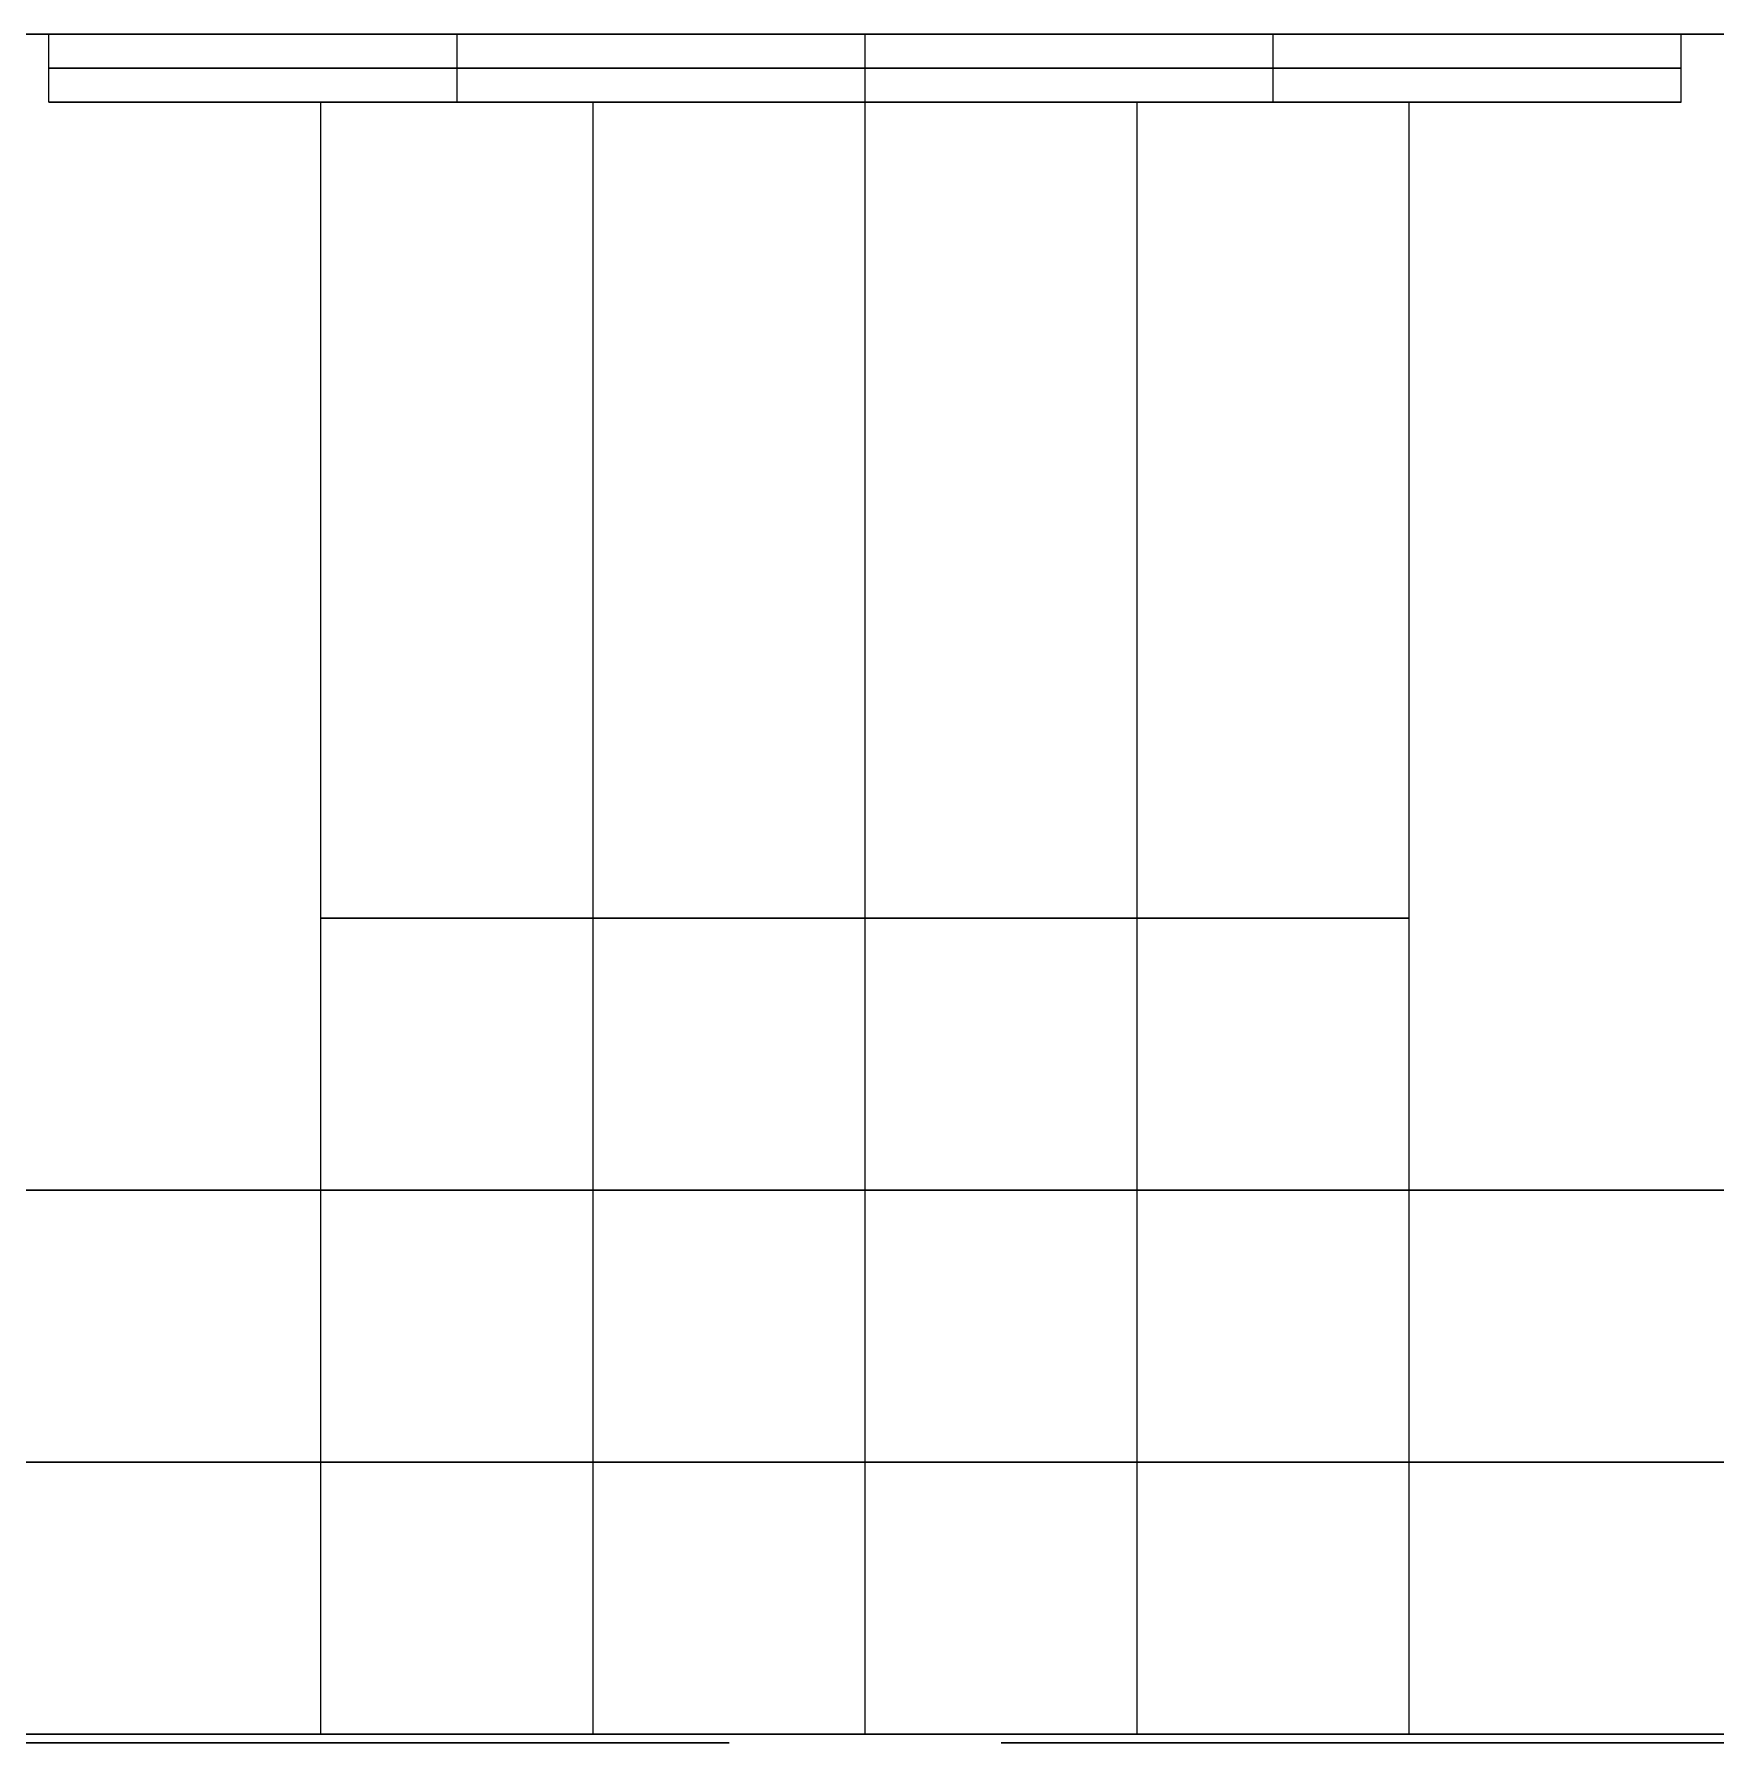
# Model space of a CAD drawing. Header units: inches. Extents: x 0 to 240, y -6 to 240.
# Drawn here: x 156.95 to 163.13, y -6.28 to 0 of the extents above; entities that cross this region are included whole.
import ezdxf

# ---------------------------------------------------------------- set-up
doc = ezdxf.new("R2010")
doc.units = ezdxf.units.IN
doc.header["$MEASUREMENT"] = 0
for name, color, linetype, true_color in [('MODEL$bldg-model', 7, 'Continuous', 0xfafafa), ('MODEL$frame-a', 252, 'Continuous', 0x696969), ('MODEL$frame-b', 254, 'Continuous', 0xbebebe), ('MODEL$frame-c', 7, 'Continuous', 0xe6e6e6), ('MODEL$perf-pan', 7, 'Continuous', 0x646464)]:
    doc.layers.add(name, color=color, linetype=linetype, true_color=true_color)

msp = doc.modelspace()

# ---------------------------------------------------------------- linework, layer by layer
at = {"layer": 'MODEL$bldg-model'}
for points in [[(0, 0, 432), (240, 0, 432)], [(240, 0, 576), (0, 0, 576)], [(0, 0, 504), (240, 0, 504)], [(0, 0, 288), (240, 0, 288)], [(240, 0, 432), (0, 0, 432)], [(0, 0, 360), (240, 0, 360)], [(0, 0, 144), (240, 0, 144)], [(240, 0, 288), (0, 0, 288)], [(0, 0, 216), (240, 0, 216)]]:
    msp.add_open_spline(points, degree=1, dxfattribs=at)
at = {"layer": 'MODEL$frame-a'}
for p, q in [((160, -4.25, 504), (158, -4.25, 504)), ((160, -4.25, 360), (158, -4.25, 360)), ((160, -4.25, 216), (158, -4.25, 216)), ((162, -4.25, 504), (160, -4.25, 504)), ((162, -4.25, 360), (160, -4.25, 360)), ((162, -4.25, 216), (160, -4.25, 216)), ((160, -6.25, 504), (158, -6.25, 504)), ((160, -6.25, 360), (158, -6.25, 360)), ((160, -6.25, 216), (158, -6.25, 216)), ((162, -6.25, 504), (160, -6.25, 504)), ((162, -6.25, 360), (160, -6.25, 360)), ((162, -6.25, 216), (160, -6.25, 216))]:
    msp.add_line(p, q, dxfattribs=at)
for points in [[(80, -4.25, 576), (160, -4.25, 576)], [(160, -4.25, 432), (80, -4.25, 432)], [(80, -4.25, 432), (160, -4.25, 432)], [(160, -4.25, 288), (80, -4.25, 288)], [(80, -4.25, 288), (160, -4.25, 288)], [(160, -4.25, 144), (80, -4.25, 144)], [(82, -4.25, 434), (158, -4.25, 434)], [(158, -4.25, 574), (82, -4.25, 574)], [(82, -4.25, 290), (158, -4.25, 290)], [(158, -4.25, 430), (82, -4.25, 430)], [(82, -4.25, 146), (158, -4.25, 146)], [(158, -4.25, 286), (82, -4.25, 286)], [(158, -6.25, 434), (158, -4.25, 434)], [(158, -6.25, 574), (158, -4.25, 574)], [(158, -4.25, 434), (158, -4.25, 574)], [(158, -6.25, 504), (158, -4.25, 504)], [(158, -6.25, 290), (158, -4.25, 290)], [(158, -6.25, 430), (158, -4.25, 430)], [(158, -4.25, 290), (158, -4.25, 430)], [(158, -6.25, 360), (158, -4.25, 360)], [(158, -6.25, 146), (158, -4.25, 146)], [(158, -6.25, 286), (158, -4.25, 286)], [(158, -4.25, 146), (158, -4.25, 286)], [(158, -6.25, 216), (158, -4.25, 216)], [(160, -6.25, 576), (160, -4.25, 576)], [(160, -4.25, 432), (160, -4.25, 576)], [(160, -6.25, 432), (160, -4.25, 432)], [(160, -4.25, 576), (240, -4.25, 576)], [(240, -4.25, 432), (160, -4.25, 432)], [(160, -6.25, 504), (160, -4.25, 504)], [(160, -6.25, 432), (160, -4.25, 432)], [(160, -4.25, 288), (160, -4.25, 432)], [(160, -6.25, 288), (160, -4.25, 288)], [(160, -4.25, 432), (240, -4.25, 432)], [(240, -4.25, 288), (160, -4.25, 288)], [(160, -6.25, 360), (160, -4.25, 360)], [(160, -6.25, 576), (160, -4.25, 576)], [(160, -6.25, 432), (160, -4.25, 432)], [(160, -4.25, 576), (160, -4.25, 432)], [(160, -6.25, 504), (160, -4.25, 504)], [(160, -6.25, 288), (160, -4.25, 288)], [(160, -4.25, 144), (160, -4.25, 288)], [(160, -6.25, 144), (160, -4.25, 144)], [(160, -4.25, 288), (240, -4.25, 288)], [(240, -4.25, 144), (160, -4.25, 144)], [(160, -6.25, 216), (160, -4.25, 216)], [(160, -6.25, 432), (160, -4.25, 432)], [(160, -6.25, 288), (160, -4.25, 288)], [(160, -4.25, 432), (160, -4.25, 288)], [(160, -6.25, 360), (160, -4.25, 360)], [(160, -6.25, 288), (160, -4.25, 288)], [(160, -6.25, 144), (160, -4.25, 144)], [(160, -4.25, 288), (160, -4.25, 144)], [(160, -6.25, 216), (160, -4.25, 216)], [(162, -4.25, 434), (238, -4.25, 434)], [(162, -6.25, 434), (162, -4.25, 434)], [(162, -6.25, 574), (162, -4.25, 574)], [(238, -4.25, 574), (162, -4.25, 574)], [(162, -4.25, 574), (162, -4.25, 434)], [(162, -6.25, 504), (162, -4.25, 504)], [(162, -4.25, 290), (238, -4.25, 290)], [(162, -6.25, 290), (162, -4.25, 290)], [(162, -6.25, 430), (162, -4.25, 430)], [(238, -4.25, 430), (162, -4.25, 430)], [(162, -4.25, 430), (162, -4.25, 290)], [(162, -6.25, 360), (162, -4.25, 360)], [(162, -4.25, 146), (238, -4.25, 146)], [(162, -6.25, 146), (162, -4.25, 146)], [(162, -6.25, 286), (162, -4.25, 286)], [(238, -4.25, 286), (162, -4.25, 286)], [(162, -4.25, 286), (162, -4.25, 146)], [(162, -6.25, 216), (162, -4.25, 216)], [(80, -5.25, 576), (160, -5.25, 576)], [(160, -5.25, 432), (80, -5.25, 432)], [(80, -5.25, 432), (160, -5.25, 432)], [(160, -5.25, 288), (80, -5.25, 288)], [(80, -5.25, 288), (160, -5.25, 288)], [(160, -5.25, 144), (80, -5.25, 144)], [(82, -5.25, 434), (158, -5.25, 434)], [(158, -5.25, 574), (82, -5.25, 574)], [(82, -5.25, 290), (158, -5.25, 290)], [(158, -5.25, 430), (82, -5.25, 430)], [(82, -5.25, 146), (158, -5.25, 146)], [(158, -5.25, 286), (82, -5.25, 286)], [(158, -5.25, 434), (158, -5.25, 574)], [(158, -5.25, 290), (158, -5.25, 430)], [(158, -5.25, 146), (158, -5.25, 286)], [(160, -5.25, 432), (160, -5.25, 576)], [(160, -5.25, 576), (240, -5.25, 576)], [(240, -5.25, 432), (160, -5.25, 432)], [(160, -5.25, 288), (160, -5.25, 432)], [(160, -5.25, 432), (240, -5.25, 432)], [(240, -5.25, 288), (160, -5.25, 288)], [(160, -5.25, 576), (160, -5.25, 432)], [(160, -5.25, 144), (160, -5.25, 288)], [(160, -5.25, 288), (240, -5.25, 288)], [(240, -5.25, 144), (160, -5.25, 144)], [(160, -5.25, 432), (160, -5.25, 288)], [(160, -5.25, 288), (160, -5.25, 144)], [(162, -5.25, 434), (238, -5.25, 434)], [(238, -5.25, 574), (162, -5.25, 574)], [(162, -5.25, 574), (162, -5.25, 434)], [(162, -5.25, 290), (238, -5.25, 290)], [(238, -5.25, 430), (162, -5.25, 430)], [(162, -5.25, 430), (162, -5.25, 290)], [(162, -5.25, 146), (238, -5.25, 146)], [(238, -5.25, 286), (162, -5.25, 286)], [(162, -5.25, 286), (162, -5.25, 146)], [(80, -6.25, 576), (160, -6.25, 576)], [(160, -6.25, 432), (80, -6.25, 432)], [(80, -6.25, 432), (160, -6.25, 432)], [(160, -6.25, 288), (80, -6.25, 288)], [(80, -6.25, 288), (160, -6.25, 288)], [(160, -6.25, 144), (80, -6.25, 144)], [(82, -6.25, 434), (158, -6.25, 434)], [(158, -6.25, 574), (82, -6.25, 574)], [(82, -6.25, 290), (158, -6.25, 290)], [(158, -6.25, 430), (82, -6.25, 430)], [(82, -6.25, 146), (158, -6.25, 146)], [(158, -6.25, 286), (82, -6.25, 286)], [(158, -6.25, 434), (158, -6.25, 574)], [(158, -6.25, 290), (158, -6.25, 430)], [(158, -6.25, 146), (158, -6.25, 286)], [(160, -6.25, 432), (160, -6.25, 576)], [(160, -6.25, 576), (240, -6.25, 576)], [(240, -6.25, 432), (160, -6.25, 432)], [(160, -6.25, 288), (160, -6.25, 432)], [(160, -6.25, 432), (240, -6.25, 432)], [(240, -6.25, 288), (160, -6.25, 288)], [(160, -6.25, 576), (160, -6.25, 432)], [(160, -6.25, 144), (160, -6.25, 288)], [(160, -6.25, 288), (240, -6.25, 288)], [(240, -6.25, 144), (160, -6.25, 144)], [(160, -6.25, 432), (160, -6.25, 288)], [(160, -6.25, 288), (160, -6.25, 144)], [(162, -6.25, 434), (238, -6.25, 434)], [(238, -6.25, 574), (162, -6.25, 574)], [(162, -6.25, 574), (162, -6.25, 434)], [(162, -6.25, 290), (238, -6.25, 290)], [(238, -6.25, 430), (162, -6.25, 430)], [(162, -6.25, 430), (162, -6.25, 290)], [(162, -6.25, 146), (238, -6.25, 146)], [(238, -6.25, 286), (162, -6.25, 286)], [(162, -6.25, 286), (162, -6.25, 146)]]:
    msp.add_open_spline(points, degree=1, dxfattribs=at)
at = {"layer": 'MODEL$frame-b'}
for p, q in [((160, -0.25, 575), (158, -0.25, 575)), ((160, -0.25, 433), (158, -0.25, 433)), ((160, -0.25, 431), (158, -0.25, 431)), ((160, -0.25, 289), (158, -0.25, 289)), ((160, -0.25, 287), (158, -0.25, 287)), ((160, -0.25, 145), (158, -0.25, 145)), ((159, -0.25, 574), (159, -0.25, 576)), ((159, -0.25, 432), (159, -0.25, 434)), ((159, -0.25, 430), (159, -0.25, 432)), ((159, -0.25, 288), (159, -0.25, 290)), ((159, -0.25, 286), (159, -0.25, 288)), ((159, -0.25, 144), (159, -0.25, 146)), ((162, -0.25, 575), (160, -0.25, 575)), ((162, -0.25, 433), (160, -0.25, 433)), ((162, -0.25, 431), (160, -0.25, 431)), ((162, -0.25, 289), (160, -0.25, 289)), ((162, -0.25, 287), (160, -0.25, 287)), ((162, -0.25, 145), (160, -0.25, 145)), ((161, -0.25, 574), (161, -0.25, 576)), ((161, -0.25, 432), (161, -0.25, 434)), ((161, -0.25, 430), (161, -0.25, 432)), ((161, -0.25, 288), (161, -0.25, 290)), ((161, -0.25, 286), (161, -0.25, 288)), ((161, -0.25, 144), (161, -0.25, 146)), ((160, -6.25, 575), (158, -6.25, 575)), ((160, -6.25, 433), (158, -6.25, 433)), ((160, -6.25, 431), (158, -6.25, 431)), ((160, -6.25, 289), (158, -6.25, 289)), ((160, -6.25, 287), (158, -6.25, 287)), ((160, -6.25, 145), (158, -6.25, 145)), ((159, -6.25, 574), (159, -6.25, 576)), ((159, -6.25, 432), (159, -6.25, 434)), ((159, -6.25, 430), (159, -6.25, 432)), ((159, -6.25, 288), (159, -6.25, 290)), ((159, -6.25, 286), (159, -6.25, 288)), ((159, -6.25, 144), (159, -6.25, 146)), ((162, -6.25, 575), (160, -6.25, 575)), ((162, -6.25, 433), (160, -6.25, 433)), ((162, -6.25, 431), (160, -6.25, 431)), ((162, -6.25, 289), (160, -6.25, 289)), ((162, -6.25, 287), (160, -6.25, 287)), ((162, -6.25, 145), (160, -6.25, 145)), ((161, -6.25, 574), (161, -6.25, 576)), ((161, -6.25, 432), (161, -6.25, 434)), ((161, -6.25, 430), (161, -6.25, 432)), ((161, -6.25, 288), (161, -6.25, 290)), ((161, -6.25, 286), (161, -6.25, 288)), ((161, -6.25, 144), (161, -6.25, 146))]:
    msp.add_line(p, q, dxfattribs=at)
for points in [[(158, -6.25, 576), (158, -0.25, 576)], [(158, -0.25, 574), (158, -0.25, 576)], [(158, -6.25, 574), (158, -0.25, 574)], [(158, -0.25, 576), (160, -0.25, 576)], [(160, -0.25, 574), (158, -0.25, 574)], [(158, -6.25, 575), (158, -0.25, 575)], [(158, -6.25, 434), (158, -0.25, 434)], [(158, -0.25, 432), (158, -0.25, 434)], [(158, -6.25, 432), (158, -0.25, 432)], [(158, -0.25, 434), (160, -0.25, 434)], [(160, -0.25, 432), (158, -0.25, 432)], [(158, -6.25, 433), (158, -0.25, 433)], [(158, -6.25, 432), (158, -0.25, 432)], [(158, -0.25, 430), (158, -0.25, 432)], [(158, -6.25, 430), (158, -0.25, 430)], [(158, -0.25, 432), (160, -0.25, 432)], [(160, -0.25, 430), (158, -0.25, 430)], [(158, -6.25, 431), (158, -0.25, 431)], [(158, -6.25, 290), (158, -0.25, 290)], [(158, -0.25, 288), (158, -0.25, 290)], [(158, -6.25, 288), (158, -0.25, 288)], [(158, -0.25, 290), (160, -0.25, 290)], [(160, -0.25, 288), (158, -0.25, 288)], [(158, -6.25, 289), (158, -0.25, 289)], [(158, -6.25, 288), (158, -0.25, 288)], [(158, -0.25, 286), (158, -0.25, 288)], [(158, -6.25, 286), (158, -0.25, 286)], [(158, -0.25, 288), (160, -0.25, 288)], [(160, -0.25, 286), (158, -0.25, 286)], [(158, -6.25, 287), (158, -0.25, 287)], [(158, -6.25, 146), (158, -0.25, 146)], [(158, -0.25, 144), (158, -0.25, 146)], [(158, -6.25, 144), (158, -0.25, 144)], [(158, -0.25, 146), (160, -0.25, 146)], [(160, -0.25, 144), (158, -0.25, 144)], [(158, -6.25, 145), (158, -0.25, 145)], [(159, -6.25, 576), (159, -0.25, 576)], [(159, -6.25, 574), (159, -0.25, 574)], [(159, -6.25, 434), (159, -0.25, 434)], [(159, -6.25, 432), (159, -0.25, 432)], [(159, -6.25, 432), (159, -0.25, 432)], [(159, -6.25, 430), (159, -0.25, 430)], [(159, -6.25, 290), (159, -0.25, 290)], [(159, -6.25, 288), (159, -0.25, 288)], [(159, -6.25, 288), (159, -0.25, 288)], [(159, -6.25, 286), (159, -0.25, 286)], [(159, -6.25, 146), (159, -0.25, 146)], [(159, -6.25, 144), (159, -0.25, 144)], [(160, -6.25, 576), (160, -0.25, 576)], [(160, -0.25, 574), (160, -0.25, 576)], [(160, -6.25, 574), (160, -0.25, 574)], [(160, -0.25, 576), (162, -0.25, 576)], [(162, -0.25, 574), (160, -0.25, 574)], [(160, -6.25, 575), (160, -0.25, 575)], [(160, -6.25, 434), (160, -0.25, 434)], [(160, -0.25, 432), (160, -0.25, 434)], [(160, -6.25, 432), (160, -0.25, 432)], [(160, -0.25, 434), (162, -0.25, 434)], [(162, -0.25, 432), (160, -0.25, 432)], [(160, -6.25, 433), (160, -0.25, 433)], [(160, -6.25, 432), (160, -0.25, 432)], [(160, -0.25, 430), (160, -0.25, 432)], [(160, -6.25, 430), (160, -0.25, 430)], [(160, -0.25, 432), (162, -0.25, 432)], [(162, -0.25, 430), (160, -0.25, 430)], [(160, -6.25, 431), (160, -0.25, 431)], [(160, -6.25, 290), (160, -0.25, 290)], [(160, -0.25, 288), (160, -0.25, 290)], [(160, -6.25, 288), (160, -0.25, 288)], [(160, -0.25, 290), (162, -0.25, 290)], [(162, -0.25, 288), (160, -0.25, 288)], [(160, -6.25, 289), (160, -0.25, 289)], [(160, -6.25, 576), (160, -0.25, 576)], [(160, -6.25, 574), (160, -0.25, 574)], [(160, -0.25, 576), (160, -0.25, 574)], [(160, -6.25, 575), (160, -0.25, 575)], [(160, -6.25, 434), (160, -0.25, 434)], [(160, -6.25, 432), (160, -0.25, 432)], [(160, -0.25, 434), (160, -0.25, 432)], [(160, -6.25, 433), (160, -0.25, 433)], [(160, -6.25, 288), (160, -0.25, 288)], [(160, -0.25, 286), (160, -0.25, 288)], [(160, -6.25, 286), (160, -0.25, 286)], [(160, -0.25, 288), (162, -0.25, 288)], [(162, -0.25, 286), (160, -0.25, 286)], [(160, -6.25, 287), (160, -0.25, 287)], [(160, -6.25, 146), (160, -0.25, 146)], [(160, -0.25, 144), (160, -0.25, 146)], [(160, -6.25, 144), (160, -0.25, 144)], [(160, -0.25, 146), (162, -0.25, 146)], [(162, -0.25, 144), (160, -0.25, 144)], [(160, -6.25, 145), (160, -0.25, 145)], [(160, -6.25, 432), (160, -0.25, 432)], [(160, -6.25, 430), (160, -0.25, 430)], [(160, -0.25, 432), (160, -0.25, 430)], [(160, -6.25, 431), (160, -0.25, 431)], [(160, -6.25, 290), (160, -0.25, 290)], [(160, -6.25, 288), (160, -0.25, 288)], [(160, -0.25, 290), (160, -0.25, 288)], [(160, -6.25, 289), (160, -0.25, 289)], [(160, -6.25, 288), (160, -0.25, 288)], [(160, -6.25, 286), (160, -0.25, 286)], [(160, -0.25, 288), (160, -0.25, 286)], [(160, -6.25, 287), (160, -0.25, 287)], [(160, -6.25, 146), (160, -0.25, 146)], [(160, -6.25, 144), (160, -0.25, 144)], [(160, -0.25, 146), (160, -0.25, 144)], [(160, -6.25, 145), (160, -0.25, 145)], [(161, -6.25, 576), (161, -0.25, 576)], [(161, -6.25, 574), (161, -0.25, 574)], [(161, -6.25, 434), (161, -0.25, 434)], [(161, -6.25, 432), (161, -0.25, 432)], [(161, -6.25, 432), (161, -0.25, 432)], [(161, -6.25, 430), (161, -0.25, 430)], [(161, -6.25, 290), (161, -0.25, 290)], [(161, -6.25, 288), (161, -0.25, 288)], [(161, -6.25, 288), (161, -0.25, 288)], [(161, -6.25, 286), (161, -0.25, 286)], [(161, -6.25, 146), (161, -0.25, 146)], [(161, -6.25, 144), (161, -0.25, 144)], [(162, -6.25, 576), (162, -0.25, 576)], [(162, -6.25, 574), (162, -0.25, 574)], [(162, -0.25, 576), (162, -0.25, 574)], [(162, -6.25, 575), (162, -0.25, 575)], [(162, -6.25, 434), (162, -0.25, 434)], [(162, -6.25, 432), (162, -0.25, 432)], [(162, -0.25, 434), (162, -0.25, 432)], [(162, -6.25, 433), (162, -0.25, 433)], [(162, -6.25, 432), (162, -0.25, 432)], [(162, -6.25, 430), (162, -0.25, 430)], [(162, -0.25, 432), (162, -0.25, 430)], [(162, -6.25, 431), (162, -0.25, 431)], [(162, -6.25, 290), (162, -0.25, 290)], [(162, -6.25, 288), (162, -0.25, 288)], [(162, -0.25, 290), (162, -0.25, 288)], [(162, -6.25, 289), (162, -0.25, 289)], [(162, -6.25, 288), (162, -0.25, 288)], [(162, -6.25, 286), (162, -0.25, 286)], [(162, -0.25, 288), (162, -0.25, 286)], [(162, -6.25, 287), (162, -0.25, 287)], [(162, -6.25, 146), (162, -0.25, 146)], [(162, -6.25, 144), (162, -0.25, 144)], [(162, -0.25, 146), (162, -0.25, 144)], [(162, -6.25, 145), (162, -0.25, 145)], [(158, -3.25, 574), (158, -3.25, 576)], [(158, -3.25, 576), (160, -3.25, 576)], [(160, -3.25, 574), (158, -3.25, 574)], [(158, -3.25, 432), (158, -3.25, 434)], [(158, -3.25, 434), (160, -3.25, 434)], [(160, -3.25, 432), (158, -3.25, 432)], [(158, -3.25, 430), (158, -3.25, 432)], [(158, -3.25, 432), (160, -3.25, 432)], [(160, -3.25, 430), (158, -3.25, 430)], [(158, -3.25, 288), (158, -3.25, 290)], [(158, -3.25, 290), (160, -3.25, 290)], [(160, -3.25, 288), (158, -3.25, 288)], [(158, -3.25, 286), (158, -3.25, 288)], [(158, -3.25, 288), (160, -3.25, 288)], [(160, -3.25, 286), (158, -3.25, 286)], [(158, -3.25, 144), (158, -3.25, 146)], [(158, -3.25, 146), (160, -3.25, 146)], [(160, -3.25, 144), (158, -3.25, 144)], [(160, -3.25, 574), (160, -3.25, 576)], [(160, -3.25, 576), (162, -3.25, 576)], [(162, -3.25, 574), (160, -3.25, 574)], [(160, -3.25, 432), (160, -3.25, 434)], [(160, -3.25, 434), (162, -3.25, 434)], [(162, -3.25, 432), (160, -3.25, 432)], [(160, -3.25, 430), (160, -3.25, 432)], [(160, -3.25, 432), (162, -3.25, 432)], [(162, -3.25, 430), (160, -3.25, 430)], [(160, -3.25, 288), (160, -3.25, 290)], [(160, -3.25, 290), (162, -3.25, 290)], [(162, -3.25, 288), (160, -3.25, 288)], [(160, -3.25, 576), (160, -3.25, 574)], [(160, -3.25, 434), (160, -3.25, 432)], [(160, -3.25, 286), (160, -3.25, 288)], [(160, -3.25, 288), (162, -3.25, 288)], [(162, -3.25, 286), (160, -3.25, 286)], [(160, -3.25, 144), (160, -3.25, 146)], [(160, -3.25, 146), (162, -3.25, 146)], [(162, -3.25, 144), (160, -3.25, 144)], [(160, -3.25, 432), (160, -3.25, 430)], [(160, -3.25, 290), (160, -3.25, 288)], [(160, -3.25, 288), (160, -3.25, 286)], [(160, -3.25, 146), (160, -3.25, 144)], [(162, -3.25, 576), (162, -3.25, 574)], [(162, -3.25, 434), (162, -3.25, 432)], [(162, -3.25, 432), (162, -3.25, 430)], [(162, -3.25, 290), (162, -3.25, 288)], [(162, -3.25, 288), (162, -3.25, 286)], [(162, -3.25, 146), (162, -3.25, 144)], [(158, -6.25, 574), (158, -6.25, 576)], [(158, -6.25, 576), (160, -6.25, 576)], [(160, -6.25, 574), (158, -6.25, 574)], [(158, -6.25, 432), (158, -6.25, 434)], [(158, -6.25, 434), (160, -6.25, 434)], [(160, -6.25, 432), (158, -6.25, 432)], [(158, -6.25, 430), (158, -6.25, 432)], [(158, -6.25, 432), (160, -6.25, 432)], [(160, -6.25, 430), (158, -6.25, 430)], [(158, -6.25, 288), (158, -6.25, 290)], [(158, -6.25, 290), (160, -6.25, 290)], [(160, -6.25, 288), (158, -6.25, 288)], [(158, -6.25, 286), (158, -6.25, 288)], [(158, -6.25, 288), (160, -6.25, 288)], [(160, -6.25, 286), (158, -6.25, 286)], [(158, -6.25, 144), (158, -6.25, 146)], [(158, -6.25, 146), (160, -6.25, 146)], [(160, -6.25, 144), (158, -6.25, 144)], [(160, -6.25, 574), (160, -6.25, 576)], [(160, -6.25, 576), (162, -6.25, 576)], [(162, -6.25, 574), (160, -6.25, 574)], [(160, -6.25, 432), (160, -6.25, 434)], [(160, -6.25, 434), (162, -6.25, 434)], [(162, -6.25, 432), (160, -6.25, 432)], [(160, -6.25, 430), (160, -6.25, 432)], [(160, -6.25, 432), (162, -6.25, 432)], [(162, -6.25, 430), (160, -6.25, 430)], [(160, -6.25, 288), (160, -6.25, 290)], [(160, -6.25, 290), (162, -6.25, 290)], [(162, -6.25, 288), (160, -6.25, 288)], [(160, -6.25, 576), (160, -6.25, 574)], [(160, -6.25, 434), (160, -6.25, 432)], [(160, -6.25, 286), (160, -6.25, 288)], [(160, -6.25, 288), (162, -6.25, 288)], [(162, -6.25, 286), (160, -6.25, 286)], [(160, -6.25, 144), (160, -6.25, 146)], [(160, -6.25, 146), (162, -6.25, 146)], [(162, -6.25, 144), (160, -6.25, 144)], [(160, -6.25, 432), (160, -6.25, 430)], [(160, -6.25, 290), (160, -6.25, 288)], [(160, -6.25, 288), (160, -6.25, 286)], [(160, -6.25, 146), (160, -6.25, 144)], [(162, -6.25, 576), (162, -6.25, 574)], [(162, -6.25, 434), (162, -6.25, 432)], [(162, -6.25, 432), (162, -6.25, 430)], [(162, -6.25, 290), (162, -6.25, 288)], [(162, -6.25, 288), (162, -6.25, 286)], [(162, -6.25, 146), (162, -6.25, 144)]]:
    msp.add_open_spline(points, degree=1, dxfattribs=at)
at = {"layer": 'MODEL$frame-c'}
for p, q in [((160, 0, 145.5), (157, 0, 145.5)), ((160, 0, 286.5), (157, 0, 286.5)), ((160, 0, 289.5), (157, 0, 289.5)), ((160, 0, 430.5), (157, 0, 430.5)), ((160, 0, 433.5), (157, 0, 433.5)), ((160, 0, 574.5), (157, 0, 574.5)), ((158.5, 0, 144), (158.5, 0, 147)), ((158.5, 0, 285), (158.5, 0, 288)), ((158.5, 0, 288), (158.5, 0, 291)), ((158.5, 0, 429), (158.5, 0, 432)), ((158.5, 0, 432), (158.5, 0, 435)), ((158.5, 0, 573), (158.5, 0, 576)), ((163, 0, 145.5), (160, 0, 145.5)), ((163, 0, 286.5), (160, 0, 286.5)), ((163, 0, 289.5), (160, 0, 289.5)), ((163, 0, 430.5), (160, 0, 430.5)), ((163, 0, 433.5), (160, 0, 433.5)), ((163, 0, 574.5), (160, 0, 574.5)), ((161.5, 0, 144), (161.5, 0, 147)), ((161.5, 0, 285), (161.5, 0, 288)), ((161.5, 0, 288), (161.5, 0, 291)), ((161.5, 0, 429), (161.5, 0, 432)), ((161.5, 0, 432), (161.5, 0, 435)), ((161.5, 0, 573), (161.5, 0, 576)), ((160, -0.25, 145.5), (157, -0.25, 145.5)), ((160, -0.25, 286.5), (157, -0.25, 286.5)), ((160, -0.25, 289.5), (157, -0.25, 289.5)), ((160, -0.25, 430.5), (157, -0.25, 430.5)), ((160, -0.25, 433.5), (157, -0.25, 433.5)), ((160, -0.25, 574.5), (157, -0.25, 574.5)), ((158.5, -0.25, 144), (158.5, -0.25, 147)), ((158.5, -0.25, 285), (158.5, -0.25, 288)), ((158.5, -0.25, 288), (158.5, -0.25, 291)), ((158.5, -0.25, 429), (158.5, -0.25, 432)), ((158.5, -0.25, 432), (158.5, -0.25, 435)), ((158.5, -0.25, 573), (158.5, -0.25, 576)), ((163, -0.25, 145.5), (160, -0.25, 145.5)), ((163, -0.25, 286.5), (160, -0.25, 286.5)), ((163, -0.25, 289.5), (160, -0.25, 289.5)), ((163, -0.25, 430.5), (160, -0.25, 430.5)), ((163, -0.25, 433.5), (160, -0.25, 433.5)), ((163, -0.25, 574.5), (160, -0.25, 574.5)), ((161.5, -0.25, 144), (161.5, -0.25, 147)), ((161.5, -0.25, 285), (161.5, -0.25, 288)), ((161.5, -0.25, 288), (161.5, -0.25, 291)), ((161.5, -0.25, 429), (161.5, -0.25, 432)), ((161.5, -0.25, 432), (161.5, -0.25, 435)), ((161.5, -0.25, 573), (161.5, -0.25, 576))]:
    msp.add_line(p, q, dxfattribs=at)
for points in [[(157, -0.25, 147), (157, 0, 147)], [(157, 0, 144), (157, 0, 147)], [(157, -0.25, 144), (157, 0, 144)], [(157, 0, 147), (160, 0, 147)], [(160, 0, 144), (157, 0, 144)], [(157, -0.25, 145.5), (157, 0, 145.5)], [(157, -0.25, 288), (157, 0, 288)], [(157, 0, 285), (157, 0, 288)], [(157, -0.25, 285), (157, 0, 285)], [(157, 0, 288), (160, 0, 288)], [(160, 0, 285), (157, 0, 285)], [(157, -0.25, 286.5), (157, 0, 286.5)], [(157, -0.25, 291), (157, 0, 291)], [(157, 0, 288), (157, 0, 291)], [(157, -0.25, 288), (157, 0, 288)], [(157, 0, 291), (160, 0, 291)], [(160, 0, 288), (157, 0, 288)], [(157, -0.25, 289.5), (157, 0, 289.5)], [(157, -0.25, 432), (157, 0, 432)], [(157, 0, 429), (157, 0, 432)], [(157, -0.25, 429), (157, 0, 429)], [(157, 0, 432), (160, 0, 432)], [(160, 0, 429), (157, 0, 429)], [(157, -0.25, 430.5), (157, 0, 430.5)], [(157, -0.25, 435), (157, 0, 435)], [(157, 0, 432), (157, 0, 435)], [(157, -0.25, 432), (157, 0, 432)], [(157, 0, 435), (160, 0, 435)], [(160, 0, 432), (157, 0, 432)], [(157, -0.25, 433.5), (157, 0, 433.5)], [(157, -0.25, 576), (157, 0, 576)], [(157, 0, 573), (157, 0, 576)], [(157, -0.25, 573), (157, 0, 573)], [(157, 0, 576), (160, 0, 576)], [(160, 0, 573), (157, 0, 573)], [(157, -0.25, 574.5), (157, 0, 574.5)], [(158.5, -0.25, 147), (158.5, 0, 147)], [(158.5, -0.25, 144), (158.5, 0, 144)], [(158.5, -0.25, 288), (158.5, 0, 288)], [(158.5, -0.25, 285), (158.5, 0, 285)], [(158.5, -0.25, 291), (158.5, 0, 291)], [(158.5, -0.25, 288), (158.5, 0, 288)], [(158.5, -0.25, 432), (158.5, 0, 432)], [(158.5, -0.25, 429), (158.5, 0, 429)], [(158.5, -0.25, 435), (158.5, 0, 435)], [(158.5, -0.25, 432), (158.5, 0, 432)], [(158.5, -0.25, 576), (158.5, 0, 576)], [(158.5, -0.25, 573), (158.5, 0, 573)], [(160, -0.25, 147), (160, 0, 147)], [(160, -0.25, 144), (160, 0, 144)], [(160, 0, 147), (160, 0, 144)], [(160, -0.25, 145.5), (160, 0, 145.5)], [(160, -0.25, 288), (160, 0, 288)], [(160, -0.25, 285), (160, 0, 285)], [(160, 0, 288), (160, 0, 285)], [(160, -0.25, 286.5), (160, 0, 286.5)], [(160, -0.25, 291), (160, 0, 291)], [(160, -0.25, 288), (160, 0, 288)], [(160, 0, 291), (160, 0, 288)], [(160, -0.25, 289.5), (160, 0, 289.5)], [(160, -0.25, 432), (160, 0, 432)], [(160, -0.25, 429), (160, 0, 429)], [(160, 0, 432), (160, 0, 429)], [(160, -0.25, 430.5), (160, 0, 430.5)], [(160, -0.25, 147), (160, 0, 147)], [(160, 0, 144), (160, 0, 147)], [(160, -0.25, 144), (160, 0, 144)], [(160, 0, 147), (163, 0, 147)], [(163, 0, 144), (160, 0, 144)], [(160, -0.25, 145.5), (160, 0, 145.5)], [(160, -0.25, 288), (160, 0, 288)], [(160, 0, 285), (160, 0, 288)], [(160, -0.25, 285), (160, 0, 285)], [(160, 0, 288), (163, 0, 288)], [(163, 0, 285), (160, 0, 285)], [(160, -0.25, 286.5), (160, 0, 286.5)], [(160, -0.25, 435), (160, 0, 435)], [(160, -0.25, 432), (160, 0, 432)], [(160, 0, 435), (160, 0, 432)], [(160, -0.25, 433.5), (160, 0, 433.5)], [(160, -0.25, 576), (160, 0, 576)], [(160, -0.25, 573), (160, 0, 573)], [(160, 0, 576), (160, 0, 573)], [(160, -0.25, 574.5), (160, 0, 574.5)], [(160, -0.25, 291), (160, 0, 291)], [(160, 0, 288), (160, 0, 291)], [(160, -0.25, 288), (160, 0, 288)], [(160, 0, 291), (163, 0, 291)], [(163, 0, 288), (160, 0, 288)], [(160, -0.25, 289.5), (160, 0, 289.5)], [(160, -0.25, 432), (160, 0, 432)], [(160, 0, 429), (160, 0, 432)], [(160, -0.25, 429), (160, 0, 429)], [(160, 0, 432), (163, 0, 432)], [(163, 0, 429), (160, 0, 429)], [(160, -0.25, 430.5), (160, 0, 430.5)], [(160, -0.25, 435), (160, 0, 435)], [(160, 0, 432), (160, 0, 435)], [(160, -0.25, 432), (160, 0, 432)], [(160, 0, 435), (163, 0, 435)], [(163, 0, 432), (160, 0, 432)], [(160, -0.25, 433.5), (160, 0, 433.5)], [(160, -0.25, 576), (160, 0, 576)], [(160, 0, 573), (160, 0, 576)], [(160, -0.25, 573), (160, 0, 573)], [(160, 0, 576), (163, 0, 576)], [(163, 0, 573), (160, 0, 573)], [(160, -0.25, 574.5), (160, 0, 574.5)], [(161.5, -0.25, 147), (161.5, 0, 147)], [(161.5, -0.25, 144), (161.5, 0, 144)], [(161.5, -0.25, 288), (161.5, 0, 288)], [(161.5, -0.25, 285), (161.5, 0, 285)], [(161.5, -0.25, 291), (161.5, 0, 291)], [(161.5, -0.25, 288), (161.5, 0, 288)], [(161.5, -0.25, 432), (161.5, 0, 432)], [(161.5, -0.25, 429), (161.5, 0, 429)], [(161.5, -0.25, 435), (161.5, 0, 435)], [(161.5, -0.25, 432), (161.5, 0, 432)], [(161.5, -0.25, 576), (161.5, 0, 576)], [(161.5, -0.25, 573), (161.5, 0, 573)], [(163, -0.25, 147), (163, 0, 147)], [(163, -0.25, 144), (163, 0, 144)], [(163, 0, 147), (163, 0, 144)], [(163, -0.25, 145.5), (163, 0, 145.5)], [(163, -0.25, 288), (163, 0, 288)], [(163, -0.25, 285), (163, 0, 285)], [(163, 0, 288), (163, 0, 285)], [(163, -0.25, 286.5), (163, 0, 286.5)], [(163, -0.25, 291), (163, 0, 291)], [(163, -0.25, 288), (163, 0, 288)], [(163, 0, 291), (163, 0, 288)], [(163, -0.25, 289.5), (163, 0, 289.5)], [(163, -0.25, 432), (163, 0, 432)], [(163, -0.25, 429), (163, 0, 429)], [(163, 0, 432), (163, 0, 429)], [(163, -0.25, 430.5), (163, 0, 430.5)], [(163, -0.25, 435), (163, 0, 435)], [(163, -0.25, 432), (163, 0, 432)], [(163, 0, 435), (163, 0, 432)], [(163, -0.25, 433.5), (163, 0, 433.5)], [(163, -0.25, 576), (163, 0, 576)], [(163, -0.25, 573), (163, 0, 573)], [(163, 0, 576), (163, 0, 573)], [(163, -0.25, 574.5), (163, 0, 574.5)], [(157, -0.125, 144), (157, -0.125, 147)], [(157, -0.125, 147), (160, -0.125, 147)], [(160, -0.125, 144), (157, -0.125, 144)], [(157, -0.125, 285), (157, -0.125, 288)], [(157, -0.125, 288), (160, -0.125, 288)], [(160, -0.125, 285), (157, -0.125, 285)], [(157, -0.125, 288), (157, -0.125, 291)], [(157, -0.125, 291), (160, -0.125, 291)], [(160, -0.125, 288), (157, -0.125, 288)], [(157, -0.125, 429), (157, -0.125, 432)], [(157, -0.125, 432), (160, -0.125, 432)], [(160, -0.125, 429), (157, -0.125, 429)], [(157, -0.125, 432), (157, -0.125, 435)], [(157, -0.125, 435), (160, -0.125, 435)], [(160, -0.125, 432), (157, -0.125, 432)], [(157, -0.125, 573), (157, -0.125, 576)], [(157, -0.125, 576), (160, -0.125, 576)], [(160, -0.125, 573), (157, -0.125, 573)], [(160, -0.125, 147), (160, -0.125, 144)], [(160, -0.125, 288), (160, -0.125, 285)], [(160, -0.125, 291), (160, -0.125, 288)], [(160, -0.125, 432), (160, -0.125, 429)], [(160, -0.125, 144), (160, -0.125, 147)], [(160, -0.125, 147), (163, -0.125, 147)], [(163, -0.125, 144), (160, -0.125, 144)], [(160, -0.125, 285), (160, -0.125, 288)], [(160, -0.125, 288), (163, -0.125, 288)], [(163, -0.125, 285), (160, -0.125, 285)], [(160, -0.125, 435), (160, -0.125, 432)], [(160, -0.125, 576), (160, -0.125, 573)], [(160, -0.125, 288), (160, -0.125, 291)], [(160, -0.125, 291), (163, -0.125, 291)], [(163, -0.125, 288), (160, -0.125, 288)], [(160, -0.125, 429), (160, -0.125, 432)], [(160, -0.125, 432), (163, -0.125, 432)], [(163, -0.125, 429), (160, -0.125, 429)], [(160, -0.125, 432), (160, -0.125, 435)], [(160, -0.125, 435), (163, -0.125, 435)], [(163, -0.125, 432), (160, -0.125, 432)], [(160, -0.125, 573), (160, -0.125, 576)], [(160, -0.125, 576), (163, -0.125, 576)], [(163, -0.125, 573), (160, -0.125, 573)], [(163, -0.125, 147), (163, -0.125, 144)], [(163, -0.125, 288), (163, -0.125, 285)], [(163, -0.125, 291), (163, -0.125, 288)], [(163, -0.125, 432), (163, -0.125, 429)], [(163, -0.125, 435), (163, -0.125, 432)], [(163, -0.125, 576), (163, -0.125, 573)], [(157, -0.25, 144), (157, -0.25, 147)], [(157, -0.25, 147), (160, -0.25, 147)], [(160, -0.25, 144), (157, -0.25, 144)], [(157, -0.25, 285), (157, -0.25, 288)], [(157, -0.25, 288), (160, -0.25, 288)], [(160, -0.25, 285), (157, -0.25, 285)], [(157, -0.25, 288), (157, -0.25, 291)], [(157, -0.25, 291), (160, -0.25, 291)], [(160, -0.25, 288), (157, -0.25, 288)], [(157, -0.25, 429), (157, -0.25, 432)], [(157, -0.25, 432), (160, -0.25, 432)], [(160, -0.25, 429), (157, -0.25, 429)], [(157, -0.25, 432), (157, -0.25, 435)], [(157, -0.25, 435), (160, -0.25, 435)], [(160, -0.25, 432), (157, -0.25, 432)], [(157, -0.25, 573), (157, -0.25, 576)], [(157, -0.25, 576), (160, -0.25, 576)], [(160, -0.25, 573), (157, -0.25, 573)], [(160, -0.25, 147), (160, -0.25, 144)], [(160, -0.25, 288), (160, -0.25, 285)], [(160, -0.25, 291), (160, -0.25, 288)], [(160, -0.25, 432), (160, -0.25, 429)], [(160, -0.25, 144), (160, -0.25, 147)], [(160, -0.25, 147), (163, -0.25, 147)], [(163, -0.25, 144), (160, -0.25, 144)], [(160, -0.25, 285), (160, -0.25, 288)], [(160, -0.25, 288), (163, -0.25, 288)], [(163, -0.25, 285), (160, -0.25, 285)], [(160, -0.25, 435), (160, -0.25, 432)], [(160, -0.25, 576), (160, -0.25, 573)], [(160, -0.25, 288), (160, -0.25, 291)], [(160, -0.25, 291), (163, -0.25, 291)], [(163, -0.25, 288), (160, -0.25, 288)], [(160, -0.25, 429), (160, -0.25, 432)], [(160, -0.25, 432), (163, -0.25, 432)], [(163, -0.25, 429), (160, -0.25, 429)], [(160, -0.25, 432), (160, -0.25, 435)], [(160, -0.25, 435), (163, -0.25, 435)], [(163, -0.25, 432), (160, -0.25, 432)], [(160, -0.25, 573), (160, -0.25, 576)], [(160, -0.25, 576), (163, -0.25, 576)], [(163, -0.25, 573), (160, -0.25, 573)], [(163, -0.25, 147), (163, -0.25, 144)], [(163, -0.25, 288), (163, -0.25, 285)], [(163, -0.25, 291), (163, -0.25, 288)], [(163, -0.25, 432), (163, -0.25, 429)], [(163, -0.25, 435), (163, -0.25, 432)], [(163, -0.25, 576), (163, -0.25, 573)]]:
    msp.add_open_spline(points, degree=1, dxfattribs=at)
at = {"layer": 'MODEL$perf-pan'}
for p, q in [((80.5, -6.2812, 432.5), (159.5, -6.2812, 432.5)), ((159.5, -6.2812, 575.5), (80.5, -6.2812, 575.5)), ((80.5, -6.2812, 288.5), (159.5, -6.2812, 288.5)), ((159.5, -6.2812, 431.5), (80.5, -6.2812, 431.5)), ((80.5, -6.2812, 144.5), (159.5, -6.2812, 144.5)), ((159.5, -6.2812, 287.5), (80.5, -6.2812, 287.5)), ((155.8718, -6.2812, 216), (159.5, -6.2812, 216)), ((156.3253, -6.2812, 360), (159.5, -6.2812, 360)), ((156.6028, -6.2812, 504), (159.5, -6.2812, 504)), ((159.5, -6.2812, 432.5), (159.5, -6.2812, 575.5)), ((159.5, -6.2812, 288.5), (159.5, -6.2812, 431.5)), ((159.5, -6.2812, 144.5), (159.5, -6.2812, 287.5)), ((160.5, -6.2812, 432.5), (239.5, -6.2812, 432.5)), ((239.5, -6.2812, 575.5), (160.5, -6.2812, 575.5)), ((160.5, -6.2812, 575.5), (160.5, -6.2812, 432.5)), ((160.5, -6.2812, 504), (163.7791, -6.2812, 504)), ((160.5, -6.2812, 288.5), (239.5, -6.2812, 288.5)), ((239.5, -6.2812, 431.5), (160.5, -6.2812, 431.5)), ((160.5, -6.2812, 431.5), (160.5, -6.2812, 288.5)), ((160.5, -6.2812, 360), (163.7935, -6.2812, 360)), ((160.5, -6.2812, 144.5), (239.5, -6.2812, 144.5)), ((239.5, -6.2812, 287.5), (160.5, -6.2812, 287.5)), ((160.5, -6.2812, 287.5), (160.5, -6.2812, 144.5)), ((160.5, -6.2812, 216), (164.2263, -6.2812, 216))]:
    msp.add_line(p, q, dxfattribs=at)
for points in [[(157.0659, -6.2812, 565.4), (154.641, -6.2812, 566.8)], [(157.0479, -6.2812, 553.3896), (154.641, -6.2812, 554.7793)], [(157.0587, -6.2812, 541.3958), (154.641, -6.2812, 542.7917)], [(157.064, -6.2812, 529.3989), (154.641, -6.2812, 530.7979)], [(154.641, -6.2812, 561.2), (157.0659, -6.2812, 562.6)], [(154.641, -6.2812, 549.2207), (157.0479, -6.2812, 550.6104)], [(154.641, -6.2812, 537.2083), (157.0587, -6.2812, 538.6042)], [(154.641, -6.2812, 525.2021), (157.064, -6.2812, 526.6011)], [(157.0659, -6.2812, 313.4), (154.641, -6.2812, 314.8)], [(154.641, -6.2812, 309.2), (157.0659, -6.2812, 310.6)], [(157.0479, -6.2812, 550.6104), (157.0479, -6.2812, 553.3896)], [(157.0587, -6.2812, 538.6042), (157.0587, -6.2812, 541.3958)], [(157.064, -6.2812, 526.6011), (157.064, -6.2812, 529.3989)], [(157.0659, -6.2812, 562.6), (157.0659, -6.2812, 565.4)], [(157.0659, -6.2812, 310.6), (157.0659, -6.2812, 313.4)]]:
    msp.add_open_spline(points, degree=1, dxfattribs=at)

doc.saveas('drawing.dxf')
